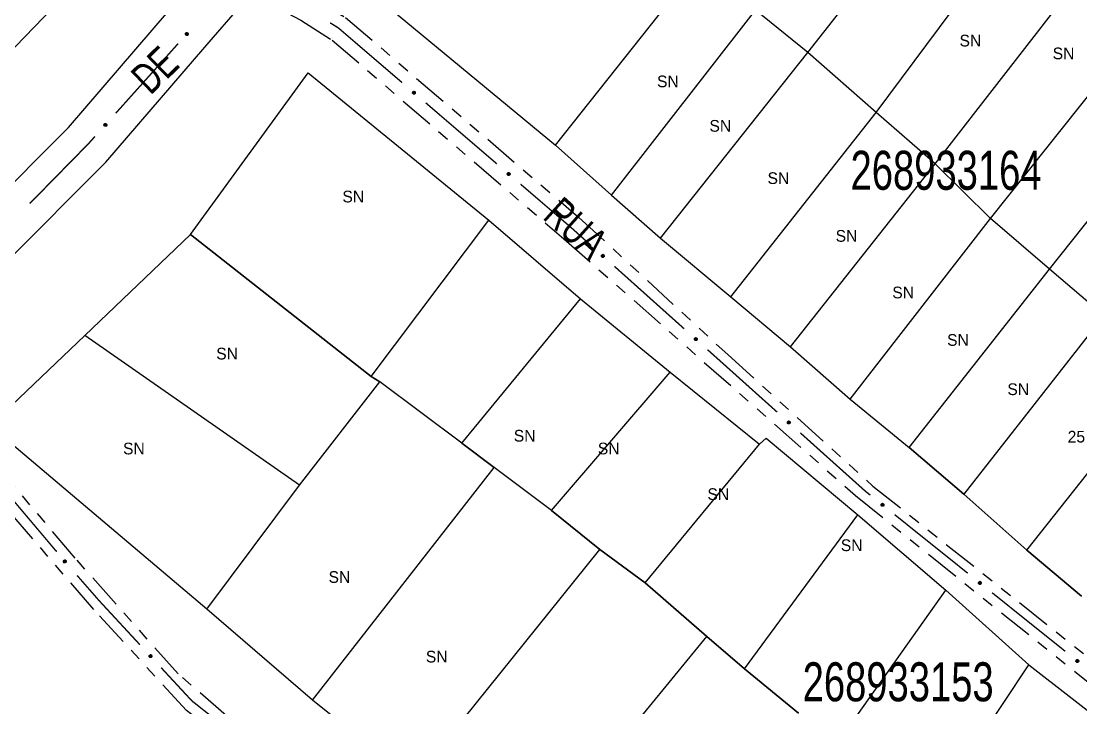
# Model space of a CAD drawing. Extents: x 207981 to 210201, y 4876477 to 4878908.
# Drawn here: x 209509.3 to 209645, y 4877563.7 to 4877651.8 of the extents above; entities that cross this region are included whole.
import ezdxf
from ezdxf.enums import TextEntityAlignment as Align

# ---------------------------------------------------------------- set-up
doc = ezdxf.new("R2010")
doc.units = 0
doc.header["$LTSCALE"] = 1.5
doc.header["$MEASUREMENT"] = 0
doc.linetypes.add('TRACO_25', pattern=[8, 3, -1, 1, -1, 1, -1])
for name, color, linetype in [('CD_MALHA_LOTES', 7, 'CONTINUOUS'), ('CD_TXT_QUADRA', 255, 'CONTINUOUS'), ('RU-QUADRA', 210, 'CONTINUOUS'), ('SV-EIXO-ROD-ESTR', 7, 'CONTINUOUS'), ('SV-EIXO-RUA-N-PAV', 6, 'CONTINUOUS'), ('SV-EST-MUNIC-PAV', 20, 'CONTINUOUS'), ('SV-RUA-NAO-PAV', 7, 'CONTINUOUS'), ('SV-TXT-MUNIC-PAV', 7, 'CONTINUOUS'), ('SV-TXT-RUA-N-PAV', 7, 'CONTINUOUS'), ('Th_NmrPort', 1, 'CONTINUOUS')]:
    doc.layers.add(name, color=color, linetype=linetype)
doc.styles.add('ARIAL', font='ARIAL.SHX')

msp = doc.modelspace()

# ---------------------------------------------------------------- linework, layer by layer
at = {"layer": 'CD_MALHA_LOTES', "linetype": 'Continuous', "flags": 128}
for points in [[(209610.037255, 4877647.72915), (209628.509475, 4877671.253602)], [(209618.799718, 4877640.032392), (209636.64041, 4877664.069961)], [(209516.865489, 4877657.166545), (209504.94314, 4877644.837092)], [(209553.357535, 4877656.017967), (209577.710869, 4877635.848513)], [(209626.338595, 4877633.480279), (209644.573992, 4877656.92579)], [(209577.710869, 4877635.848513), (209592.038681, 4877653.886557)], [(209584.89451, 4877629.454282), (209603.32726, 4877653.176087)], [(209610.037255, 4877647.72915), (209603.32726, 4877653.176087)], [(209633.443295, 4877626.45452), (209652.073397, 4877649.82109)], [(209591.170329, 4877623.928405), (209610.037255, 4877647.72915)], [(209618.799718, 4877640.032392), (209610.037255, 4877647.72915)], [(209530.953846, 4877624.384347), (209546.020176, 4877645.117829), (209569.172564, 4877626.25036)], [(209641.021642, 4877619.941878), (209659.572803, 4877643.347918)], [(209600.169616, 4877616.389528), (209618.799718, 4877640.032392)], [(209626.338595, 4877633.480279), (209618.799718, 4877640.032392)], [(209577.710869, 4877635.848513), (209584.89451, 4877629.454282)], [(209607.826904, 4877609.995298), (209626.338595, 4877633.480279)], [(209633.443295, 4877626.45452), (209626.338595, 4877633.480279)], [(209584.89451, 4877629.454282), (209591.170329, 4877623.928405)], [(209554.106234, 4877606.207994), (209569.172564, 4877626.25036)], [(209569.172564, 4877626.25036), (209580.921538, 4877616.160066)], [(209615.484191, 4877603.285303), (209633.443295, 4877626.45452)], [(209641.021642, 4877619.941878), (209633.443295, 4877626.45452)], [(209517.407971, 4877611.460476), (209530.953846, 4877624.384347)], [(209554.106234, 4877606.207994), (209530.953846, 4877624.384347)], [(209591.170329, 4877623.928405), (209600.169616, 4877616.389528)], [(209623.023068, 4877597.088426), (209641.021642, 4877619.941878)], [(209647.96846, 4877614.021295), (209641.021642, 4877619.941878)], [(209565.716984, 4877597.638155), (209580.921538, 4877616.160066)], [(209580.921538, 4877616.160066), (209592.394064, 4877606.760887)], [(209600.169616, 4877616.389528), (209607.826904, 4877609.995298)], [(209647.96846, 4877614.021295), (209630.048827, 4877591.088901)], [(209533.027194, 4877576.35178), (209505.244328, 4877599.849726), (209517.407971, 4877611.460476)], [(209544.91439, 4877592.24745), (209517.407971, 4877611.460476)], [(209607.826904, 4877609.995298), (209615.484191, 4877603.285303)], [(209555.21202, 4877605.516878), (209554.106234, 4877606.207994)], [(209577.189511, 4877588.999204), (209592.394064, 4877606.760887)], [(209592.394064, 4877606.760887), (209603.866591, 4877597.499932)], [(209638.10082, 4877583.90526), (209656.336218, 4877606.956065)], [(209544.91439, 4877592.24745), (209555.21202, 4877605.516878)], [(209565.716984, 4877597.638155), (209555.21202, 4877605.516878)], [(209615.484191, 4877603.285303), (209623.023068, 4877597.088426)], [(209569.863681, 4877594.528133), (209565.716984, 4877597.638155)], [(209603.866591, 4877597.499932), (209604.69593, 4877598.260159)], [(209604.69593, 4877598.260159), (209616.444904, 4877588.446311)], [(209589.21493, 4877579.738249), (209603.866591, 4877597.499932)], [(209546.573069, 4877564.671918), (209569.863681, 4877594.528133)], [(209577.189511, 4877588.999204), (209569.863681, 4877594.528133)], [(209533.027194, 4877576.35178), (209544.91439, 4877592.24745)], [(209638.10082, 4877583.90526), (209630.048827, 4877591.088901)], [(209583.409555, 4877584.023168), (209577.189511, 4877588.999204)], [(209601.931466, 4877568.680392), (209616.444904, 4877588.446311)], [(209616.444904, 4877588.446311), (209627.710095, 4877578.770686)], [(209559.49694, 4877554.305177), (209583.409555, 4877584.023168)], [(209589.21493, 4877579.738249), (209583.409555, 4877584.023168)], [(209645.126579, 4877578.024147), (209638.10082, 4877583.90526)], [(209597.093654, 4877572.827088), (209589.21493, 4877579.738249)], [(209613.611328, 4877558.866543), (209627.710095, 4877578.770686)], [(209627.710095, 4877578.770686), (209638.353283, 4877569.233285)], [(209546.573069, 4877564.671918), (209533.027194, 4877576.35178)], [(209572.766368, 4877543.109097), (209597.093654, 4877572.827088)], [(209601.931466, 4877568.680392), (209597.093654, 4877572.827088)], [(209625.222078, 4877549.398253), (209638.353283, 4877569.233285)], [(209638.353283, 4877569.233285), (209661.713006, 4877551.056932)], [(209608.842627, 4877563.01324), (209601.931466, 4877568.680392)], [(209559.49694, 4877554.305177), (209546.573069, 4877564.671918)]]:
    msp.add_lwpolyline(points, dxfattribs=at)
at = {"layer": 'CD_MALHA_LOTES', "linetype": 'Continuous'}
msp.add_lwpolyline([(209630.048827, 4877591.088901), (209623.023068, 4877597.088426)], dxfattribs=at)
at = {"layer": 'RU-QUADRA', "linetype": 'Continuous'}
for points in [[(209568.335142, 4877746.496926), (209557.983054, 4877721.140125), (209547.921754, 4877696.772007), (209545.013864, 4877691.421489), (209537.337035, 4877679.033878), (209516.865489, 4877657.166545), (209504.94314, 4877644.837092), (209496.568417, 4877636.113421), (209470.978985, 4877609.128202), (209475.282662, 4877604.708209), (209453.008225, 4877587.726132), (209443.702977, 4877580.63088), (209430.675629, 4877570.278792), (209428.698264, 4877571.849052), (209399.619364, 4877550.330666), (209386.359386, 4877576.036414), (209380.659921, 4877585.92324), (209393.10569, 4877614.943982), (209404.853566, 4877668.914421), (209420.09091, 4877669.72863), (209425.790374, 4877701.424631), (209431.547996, 4877734.981682), (209436.669048, 4877763.727485)], [(209636.832828, 4877490.307829), (209622.595837, 4877502.402361), (209610.501305, 4877512.492655), (209596.95543, 4877523.274066), (209585.75935, 4877532.811468), (209572.766368, 4877543.109097), (209559.49694, 4877554.305177), (209546.573069, 4877564.671918), (209533.027194, 4877576.35178), (209505.244328, 4877599.849726), (209517.407971, 4877611.460476), (209530.953846, 4877624.384347)], [(209530.953846, 4877624.384347), (209554.106234, 4877606.207994)], [(209554.106234, 4877606.207994), (209555.21202, 4877605.516878)], [(209565.716984, 4877597.638155), (209555.21202, 4877605.516878)], [(209565.716984, 4877597.638155), (209569.863681, 4877594.528133)], [(209577.189511, 4877588.999204), (209569.863681, 4877594.528133)], [(209577.189511, 4877588.999204), (209583.409555, 4877584.023168)], [(209583.409555, 4877584.023168), (209589.21493, 4877579.738249)], [(209589.21493, 4877579.738249), (209597.093654, 4877572.827088)], [(209597.093654, 4877572.827088), (209601.931466, 4877568.680392)], [(209601.931466, 4877568.680392), (209608.842627, 4877563.01324)]]:
    msp.add_lwpolyline(points, dxfattribs=at)
at = {"layer": 'RU-QUADRA', "linetype": 'Continuous', "flags": 128}
for points in [[(209652.073397, 4877649.82109), (209644.573992, 4877656.92579), (209636.64041, 4877664.069961), (209628.509475, 4877671.253602), (209621.878422, 4877676.858421), (209614.69478, 4877683.134239), (209584.105099, 4877709.461101), (209577.395104, 4877698.448815), (209571.474521, 4877687.554942), (209566.067055, 4877677.963596), (209553.357535, 4877656.017967), (209577.710869, 4877635.848513), (209584.89451, 4877629.454282), (209591.170329, 4877623.928405), (209600.169616, 4877616.389528), (209607.826904, 4877609.995298), (209615.484191, 4877603.285303), (209623.023068, 4877597.088426), (209630.048827, 4877591.088901), (209638.10082, 4877583.90526), (209645.126579, 4877578.024147)], [(209530.953846, 4877624.384347), (209546.020176, 4877645.117829), (209569.172564, 4877626.25036), (209580.921538, 4877616.160066), (209592.394064, 4877606.760887), (209603.866591, 4877597.499932), (209604.69593, 4877598.260159), (209616.444904, 4877588.446311), (209627.710095, 4877578.770686), (209638.353283, 4877569.233285), (209661.713006, 4877551.056932), (209672.21797, 4877542.763539)]]:
    msp.add_lwpolyline(points, dxfattribs=at)
at = {"layer": 'SV-EIXO-ROD-ESTR'}
for points in [[(209530.64144, 4877650.145683), (209530.644836, 4877650.096892), (209530.637778, 4877650.054265), (209530.621658, 4877650.020406), (209530.599611, 4877649.9942), (209530.574037, 4877649.969931), (209530.542854, 4877649.951151), (209530.503627, 4877649.937973), (209530.454708, 4877649.934224), (209530.411516, 4877649.944324), (209530.377475, 4877649.958352), (209530.348826, 4877649.979768), (209530.325665, 4877650.005007), (209530.307229, 4877650.038043), (209530.294263, 4877650.077926), (209530.291683, 4877650.127207), (209530.298889, 4877650.16895), (209530.315341, 4877650.201291), (209530.337054, 4877650.229957), (209530.36346, 4877650.254421), (209530.394176, 4877650.27268), (209530.434355, 4877650.285662), (209530.48303, 4877650.287564), (209530.524745, 4877650.280852), (209530.557308, 4877650.264858), (209530.585049, 4877650.242847), (209530.609703, 4877650.217492), (209530.629886, 4877650.186932), (209530.64144, 4877650.145683)], [(209520.206397, 4877638.48722), (209520.209793, 4877638.43843), (209520.202734, 4877638.395802), (209520.186614, 4877638.361944), (209520.164567, 4877638.335738), (209520.138993, 4877638.311468), (209520.10781, 4877638.292688), (209520.068584, 4877638.279511), (209520.019664, 4877638.275761), (209519.976472, 4877638.285862), (209519.942432, 4877638.29989), (209519.913782, 4877638.321305), (209519.890622, 4877638.346545), (209519.872185, 4877638.37958), (209519.859219, 4877638.419463), (209519.856639, 4877638.468745), (209519.863846, 4877638.510488), (209519.880298, 4877638.542828), (209519.90201, 4877638.571494), (209519.928416, 4877638.595959), (209519.959132, 4877638.614217), (209519.999311, 4877638.627199), (209520.047986, 4877638.629101), (209520.089702, 4877638.622389), (209520.122265, 4877638.606395), (209520.150005, 4877638.584384), (209520.174659, 4877638.559029), (209520.194842, 4877638.52847), (209520.206397, 4877638.48722)]]:
    msp.add_lwpolyline(points, close=True, dxfattribs=at)
for points in [[(209530.394176, 4877650.27268), (209530.291683, 4877650.127207)], [(209530.434355, 4877650.285662), (209530.294263, 4877650.077926)], [(209530.412365, 4877650.273481), (209530.297801, 4877650.108657)], [(209530.36346, 4877650.254421), (209530.298889, 4877650.16895)], [(209530.376397, 4877650.259893), (209530.2992, 4877650.153186)], [(209530.457271, 4877650.282732), (209530.302395, 4877650.060594)], [(209530.48303, 4877650.287564), (209530.307229, 4877650.038043)], [(209530.501694, 4877650.283259), (209530.31882, 4877650.025749)], [(209530.524745, 4877650.280852), (209530.325665, 4877650.005007)], [(209530.538139, 4877650.270782), (209530.338884, 4877649.994971)], [(209530.557308, 4877650.264858), (209530.348826, 4877649.979768)], [(209530.569125, 4877650.252204), (209530.362376, 4877649.972113)], [(209530.585049, 4877650.242847), (209530.377475, 4877649.958352)], [(209530.595666, 4877650.226617), (209530.399142, 4877649.953856)], [(209530.609703, 4877650.217492), (209530.411516, 4877649.944324)], [(209530.616535, 4877650.198782), (209530.436497, 4877649.942395)], [(209530.629886, 4877650.186932), (209530.454708, 4877649.934224)], [(209530.633763, 4877650.16688), (209530.480116, 4877649.939979)], [(209530.64144, 4877650.145683), (209530.503627, 4877649.937973)], [(209530.64221, 4877650.119031), (209530.527859, 4877649.950354)], [(209530.644836, 4877650.096892), (209530.542854, 4877649.951151)], [(209530.640917, 4877650.072575), (209530.563614, 4877649.967795)], [(209530.637778, 4877650.054265), (209530.574037, 4877649.969931)], [(209519.959132, 4877638.614217), (209519.856639, 4877638.468745)], [(209519.999311, 4877638.627199), (209519.859219, 4877638.419463)], [(209519.977322, 4877638.615018), (209519.862757, 4877638.450194)], [(209519.928416, 4877638.595959), (209519.863846, 4877638.510488)], [(209519.941353, 4877638.60143), (209519.864157, 4877638.494723)], [(209520.022228, 4877638.624269), (209519.867351, 4877638.402131)], [(209520.047986, 4877638.629101), (209519.872185, 4877638.37958)], [(209520.06665, 4877638.624796), (209519.883776, 4877638.367286)], [(209520.089702, 4877638.622389), (209519.890622, 4877638.346545)], [(209520.103096, 4877638.612319), (209519.903841, 4877638.336508)], [(209520.122265, 4877638.606395), (209519.913782, 4877638.321305)], [(209520.134081, 4877638.593742), (209519.927333, 4877638.31365)], [(209520.150005, 4877638.584384), (209519.942432, 4877638.29989)], [(209520.160623, 4877638.568154), (209519.964098, 4877638.295393)], [(209520.174659, 4877638.559029), (209519.976472, 4877638.285862)], [(209520.181491, 4877638.540319), (209520.001454, 4877638.283933)], [(209520.194842, 4877638.52847), (209520.019664, 4877638.275761)], [(209520.198719, 4877638.508418), (209520.045073, 4877638.281517)], [(209520.206397, 4877638.48722), (209520.068584, 4877638.279511)], [(209520.207167, 4877638.460569), (209520.092815, 4877638.291891)], [(209520.209793, 4877638.43843), (209520.10781, 4877638.292688)], [(209520.205874, 4877638.414113), (209520.128571, 4877638.309332)], [(209520.202734, 4877638.395802), (209520.138993, 4877638.311468)]]:
    msp.add_lwpolyline(points, dxfattribs=at)
at = {"layer": 'SV-EIXO-ROD-ESTR', "const_width": 0.18}
for points in [[(209529.365559, 4877648.885271), (209521.362407, 4877639.943819)], [(209518.69469, 4877636.963335), (209518.027761, 4877636.218214)], [(209517.882595, 4877636.056029), (209510.335468, 4877628.355401)], [(209518.027761, 4877636.218214), (209517.882595, 4877636.056029)]]:
    msp.add_lwpolyline(points, dxfattribs=at)
at = {"layer": 'SV-EIXO-RUA-N-PAV', "const_width": 0.18}
for points in [[(209549.880895, 4877650.897592), (209548.835949, 4877651.544463)], [(209550.46596, 4877650.395403), (209549.880895, 4877650.897592)], [(209558.054008, 4877643.882222), (209550.46596, 4877650.395403)], [(209570.194885, 4877633.461132), (209561.089227, 4877641.276949)], [(209579.571406, 4877625.412819), (209573.230104, 4877630.855859)], [(209580.050364, 4877624.983753), (209579.571406, 4877625.412819)], [(209582.28487, 4877622.982008), (209580.050364, 4877624.983753)], [(209594.202236, 4877612.306035), (209585.264212, 4877620.313015)], [(209598.797639, 4877608.189319), (209597.181577, 4877609.637041)], [(209599.415548, 4877607.6347), (209598.797639, 4877608.189319)], [(209606.113268, 4877601.622999), (209599.415548, 4877607.6347)], [(209617.372985, 4877591.516569), (209609.090033, 4877598.951133)], [(209513.795478, 4877583.718285), (209506.058632, 4877592.891137)], [(209618.05158, 4877590.972359), (209617.372985, 4877591.516569)], [(209630.5335, 4877580.96228), (209621.17206, 4877588.469839)], [(209519.229461, 4877577.448188), (209516.404547, 4877580.686504)], [(209519.706546, 4877576.932271), (209519.229461, 4877577.448188)], [(209643.015419, 4877570.952201), (209633.65398, 4877578.45976)], [(209524.459095, 4877571.792886), (209519.706546, 4877576.932271)], [(209528.442768, 4877567.484961), (209527.174837, 4877568.856095)], [(209528.532771, 4877567.387758), (209528.442768, 4877567.484961)], [(209531.121054, 4877564.592412), (209528.532771, 4877567.387758)], [(209531.270169, 4877564.474043), (209531.121054, 4877564.592412)], [(209535.969528, 4877560.743624), (209531.270169, 4877564.474043)]]:
    msp.add_lwpolyline(points, dxfattribs=at)
at = {"layer": 'SV-EIXO-RUA-N-PAV'}
for points in [[(209559.608946, 4877642.402474), (209559.560236, 4877642.398066), (209559.517472, 4877642.404238), (209559.483285, 4877642.419652), (209559.456628, 4877642.44115), (209559.431833, 4877642.466215), (209559.412409, 4877642.497001), (209559.398421, 4877642.535946), (209559.393656, 4877642.584777), (209559.402858, 4877642.62817), (209559.416176, 4877642.662494), (209559.436992, 4877642.691582), (209559.461745, 4877642.715261), (209559.494392, 4877642.734379), (209559.533996, 4877642.74817), (209559.583214, 4877642.751773), (209559.625098, 4877642.745434), (209559.657773, 4877642.729657), (209559.686883, 4877642.708545), (209559.71189, 4877642.682652), (209559.730782, 4877642.652322), (209559.744596, 4877642.612421), (209559.747508, 4877642.563796), (209559.741663, 4877642.52195), (209559.726349, 4877642.489062), (209559.704918, 4877642.46087), (209559.680081, 4877642.435695), (209559.649947, 4877642.414882), (209559.608946, 4877642.402474)], [(209571.749822, 4877631.981384), (209571.701113, 4877631.976977), (209571.658348, 4877631.983149), (209571.624162, 4877631.998562), (209571.597504, 4877632.02006), (209571.572709, 4877632.045125), (209571.553286, 4877632.075912), (209571.539297, 4877632.114856), (209571.534533, 4877632.163687), (209571.543735, 4877632.20708), (209571.557053, 4877632.241404), (209571.577869, 4877632.270492), (209571.602622, 4877632.294171), (209571.635268, 4877632.313289), (209571.674873, 4877632.32708), (209571.724091, 4877632.330683), (209571.765974, 4877632.324345), (209571.798649, 4877632.308567), (209571.82776, 4877632.287455), (209571.852767, 4877632.261562), (209571.871659, 4877632.231232), (209571.885473, 4877632.191331), (209571.888385, 4877632.142706), (209571.88254, 4877632.10086), (209571.867226, 4877632.067972), (209571.845795, 4877632.039781), (209571.820957, 4877632.014606), (209571.790823, 4877631.993793), (209571.749822, 4877631.981384)], [(209583.808108, 4877621.469649), (209583.759316, 4877621.466274), (209583.716692, 4877621.473351), (209583.68284, 4877621.489485), (209583.656644, 4877621.511543), (209583.632385, 4877621.537128), (209583.613619, 4877621.568319), (209583.600458, 4877621.607551), (209583.596729, 4877621.656472), (209583.606848, 4877621.69966), (209583.620891, 4877621.733694), (209583.642319, 4877621.762335), (209583.667568, 4877621.785484), (209583.700612, 4877621.803906), (209583.7405, 4877621.816855), (209583.789783, 4877621.819414), (209583.831523, 4877621.81219), (209583.863856, 4877621.795724), (209583.892513, 4877621.773999), (209583.916966, 4877621.747583), (209583.935211, 4877621.716859), (209583.948176, 4877621.676674), (209583.950057, 4877621.627999), (209583.943327, 4877621.586286), (209583.92732, 4877621.55373), (209583.905296, 4877621.525998), (209583.879931, 4877621.501355), (209583.849363, 4877621.481185), (209583.808108, 4877621.469649)], [(209595.725474, 4877610.793676), (209595.676682, 4877610.790301), (209595.634057, 4877610.797377), (209595.600205, 4877610.813512), (209595.574009, 4877610.83557), (209595.549751, 4877610.861155), (209595.530984, 4877610.892345), (209595.517823, 4877610.931577), (209595.514094, 4877610.980499), (209595.524214, 4877611.023687), (209595.538256, 4877611.057721), (209595.559684, 4877611.086361), (209595.584933, 4877611.109511), (209595.617977, 4877611.127933), (209595.657865, 4877611.140882), (209595.707148, 4877611.143441), (209595.748888, 4877611.136217), (209595.781222, 4877611.119751), (209595.809878, 4877611.098026), (209595.834331, 4877611.071609), (209595.852576, 4877611.040886), (209595.865541, 4877611.000701), (209595.867423, 4877610.952026), (209595.860692, 4877610.910313), (209595.844685, 4877610.877756), (209595.822662, 4877610.850025), (209595.797296, 4877610.825382), (209595.766728, 4877610.805212), (209595.725474, 4877610.793676)], [(209607.635046, 4877600.109171), (209607.586251, 4877600.105843), (209607.543634, 4877600.112961), (209607.509797, 4877600.129129), (209607.483622, 4877600.151212), (209607.459389, 4877600.17682), (209607.440652, 4877600.208029), (209607.427529, 4877600.247273), (209607.423848, 4877600.296198), (209607.434008, 4877600.339376), (209607.448084, 4877600.373397), (209607.469539, 4877600.402017), (209607.494811, 4877600.425142), (209607.527872, 4877600.443532), (209607.567773, 4877600.456443), (209607.617058, 4877600.458954), (209607.658791, 4877600.45169), (209607.691109, 4877600.435192), (209607.719745, 4877600.41344), (209607.744172, 4877600.387), (209607.762388, 4877600.356259), (209607.775314, 4877600.316062), (209607.777148, 4877600.267384), (209607.770378, 4877600.225678), (209607.754339, 4877600.193137), (209607.732289, 4877600.165427), (209607.7069, 4877600.140809), (209607.676312, 4877600.120668), (209607.635046, 4877600.109171)], [(209619.655038, 4877589.545332), (209619.606503, 4877589.539301), (209619.563556, 4877589.544043), (209619.528875, 4877589.558307), (209619.501514, 4877589.578903), (209619.475896, 4877589.603127), (209619.455456, 4877589.633247), (209619.440176, 4877589.671703), (209619.433784, 4877589.720348), (209619.441532, 4877589.764024), (209619.453698, 4877589.798774), (209619.473532, 4877589.82854), (209619.497481, 4877589.853032), (209619.529471, 4877589.873229), (209619.568593, 4877589.888334), (209619.617663, 4877589.893578), (209619.659735, 4877589.888641), (209619.692918, 4877589.873963), (209619.722717, 4877589.853834), (209619.748575, 4877589.82879), (209619.768468, 4877589.799107), (209619.783606, 4877589.759689), (209619.788139, 4877589.711189), (209619.783694, 4877589.669171), (209619.769486, 4877589.63579), (209619.749008, 4877589.606899), (209619.725025, 4877589.580909), (209619.695602, 4877589.559102), (209619.655038, 4877589.545332)], [(209514.845561, 4877582.302564), (209514.796774, 4877582.306012), (209514.755549, 4877582.318951), (209514.724272, 4877582.339639), (209514.7014, 4877582.365128), (209514.680938, 4877582.393839), (209514.666694, 4877582.427338), (209514.659121, 4877582.46802), (209514.662236, 4877582.516984), (209514.678267, 4877582.558344), (209514.696909, 4877582.590093), (209514.722113, 4877582.615473), (209514.750338, 4877582.634883), (209514.785624, 4877582.648528), (209514.826926, 4877582.6558), (209514.876086, 4877582.651477), (209514.916414, 4877582.638514), (209514.946142, 4877582.617709), (209514.971496, 4877582.592208), (209514.992035, 4877582.562646), (209515.005828, 4877582.529682), (209515.013075, 4877582.488084), (209515.008164, 4877582.43962), (209514.995695, 4877582.39925), (209514.975313, 4877582.369238), (209514.949645, 4877582.344841), (209514.921097, 4877582.323968), (209514.88802, 4877582.308248), (209514.845561, 4877582.302564)], [(209632.136958, 4877579.535253), (209632.088423, 4877579.529222), (209632.045476, 4877579.533964), (209632.010794, 4877579.548228), (209631.983434, 4877579.568824), (209631.957816, 4877579.593048), (209631.937376, 4877579.623169), (209631.922095, 4877579.661624), (209631.915704, 4877579.710269), (209631.923452, 4877579.753945), (209631.935618, 4877579.788695), (209631.955451, 4877579.818461), (209631.9794, 4877579.842953), (209632.01139, 4877579.86315), (209632.050513, 4877579.878255), (209632.099583, 4877579.883499), (209632.141655, 4877579.878562), (209632.174838, 4877579.863884), (209632.204637, 4877579.843755), (209632.230494, 4877579.818711), (209632.250388, 4877579.789028), (209632.265526, 4877579.749611), (209632.270059, 4877579.70111), (209632.265614, 4877579.659092), (209632.251406, 4877579.625711), (209632.230928, 4877579.59682), (209632.206945, 4877579.57083), (209632.177522, 4877579.549023), (209632.136958, 4877579.535253)], [(209525.833695, 4877570.144263), (209525.784802, 4877570.145482), (209525.74303, 4877570.156527), (209525.710841, 4877570.175767), (209525.68683, 4877570.200186), (209525.665079, 4877570.227934), (209525.649323, 4877570.260748), (209525.639901, 4877570.301042), (209525.64078, 4877570.350097), (209525.654907, 4877570.392145), (209525.672081, 4877570.424712), (209525.696102, 4877570.451215), (209525.723412, 4877570.471893), (209525.758039, 4877570.487133), (209525.798966, 4877570.496282), (209525.848271, 4877570.494205), (209525.889149, 4877570.483096), (209525.919795, 4877570.463668), (209525.946287, 4877570.439351), (209525.968153, 4877570.410756), (209525.983435, 4877570.378456), (209525.992572, 4877570.337232), (209525.989877, 4877570.288594), (209525.979262, 4877570.247697), (209525.96027, 4877570.216787), (209525.935742, 4877570.191245), (209525.908176, 4877570.16909), (209525.87585, 4877570.151878), (209525.833695, 4877570.144263)], [(209644.618878, 4877569.525175), (209644.570343, 4877569.519143), (209644.527396, 4877569.523885), (209644.492714, 4877569.538149), (209644.465354, 4877569.558745), (209644.439736, 4877569.582969), (209644.419296, 4877569.61309), (209644.404015, 4877569.651545), (209644.397623, 4877569.70019), (209644.405372, 4877569.743866), (209644.417537, 4877569.778616), (209644.437371, 4877569.808382), (209644.46132, 4877569.832874), (209644.49331, 4877569.853071), (209644.532432, 4877569.868177), (209644.581502, 4877569.87342), (209644.623574, 4877569.868483), (209644.656758, 4877569.853805), (209644.686557, 4877569.833676), (209644.712414, 4877569.808632), (209644.732308, 4877569.778949), (209644.747445, 4877569.739532), (209644.751979, 4877569.691031), (209644.747534, 4877569.649013), (209644.733326, 4877569.615632), (209644.712848, 4877569.586741), (209644.688864, 4877569.560751), (209644.659442, 4877569.538944), (209644.618878, 4877569.525175)]]:
    msp.add_lwpolyline(points, close=True, dxfattribs=at)
for points in [[(209559.649947, 4877642.414882), (209559.393656, 4877642.584777)], [(209559.608946, 4877642.402474), (209559.398421, 4877642.535946)], [(209559.629979, 4877642.41059), (209559.399938, 4877642.559493)], [(209559.661517, 4877642.428477), (209559.401448, 4877642.603153)], [(209559.680081, 4877642.435695), (209559.402858, 4877642.62817)], [(209559.582316, 4877642.401151), (209559.411301, 4877642.511976)], [(209559.688912, 4877642.449918), (209559.41213, 4877642.640739)], [(209559.560236, 4877642.398066), (209559.412409, 4877642.497001)], [(209559.704918, 4877642.46087), (209559.416176, 4877642.662494)], [(209559.535843, 4877642.40148), (209559.429481, 4877642.476591)], [(209559.713943, 4877642.476986), (209559.429621, 4877642.677875)], [(209559.517472, 4877642.404238), (209559.431833, 4877642.466215)], [(209559.726349, 4877642.489062), (209559.436992, 4877642.691582)], [(209559.731874, 4877642.50835), (209559.451986, 4877642.701836)], [(209559.741663, 4877642.52195), (209559.461745, 4877642.715261)], [(209559.743591, 4877642.545047), (209559.482341, 4877642.722536)], [(209559.747508, 4877642.563796), (209559.494392, 4877642.734379)], [(209559.742142, 4877642.589449), (209559.516837, 4877642.73968)], [(209559.744596, 4877642.612421), (209559.533996, 4877642.74817)], [(209559.731961, 4877642.634153), (209559.564794, 4877642.745271)], [(209559.730782, 4877642.652322), (209559.583214, 4877642.751773)], [(209559.717629, 4877642.669831), (209559.609343, 4877642.744796)], [(209559.71189, 4877642.682652), (209559.625098, 4877642.745434)], [(209571.790823, 4877631.993793), (209571.534533, 4877632.163687)], [(209571.749822, 4877631.981384), (209571.539297, 4877632.114856)], [(209571.770856, 4877631.989501), (209571.540814, 4877632.138404)], [(209571.802393, 4877632.007387), (209571.542325, 4877632.182063)], [(209571.820957, 4877632.014606), (209571.543735, 4877632.20708)], [(209571.723193, 4877631.980061), (209571.552178, 4877632.090887)], [(209571.829789, 4877632.028829), (209571.553007, 4877632.219649)], [(209571.701113, 4877631.976977), (209571.553286, 4877632.075912)], [(209571.845795, 4877632.039781), (209571.557053, 4877632.241404)], [(209571.67672, 4877631.98039), (209571.570358, 4877632.055501)], [(209571.85482, 4877632.055896), (209571.570497, 4877632.256786)], [(209571.658348, 4877631.983149), (209571.572709, 4877632.045125)], [(209571.867226, 4877632.067972), (209571.577869, 4877632.270492)], [(209571.87275, 4877632.08726), (209571.592862, 4877632.280747)], [(209571.88254, 4877632.10086), (209571.602622, 4877632.294171)], [(209571.884468, 4877632.123957), (209571.623217, 4877632.301446)], [(209571.888385, 4877632.142706), (209571.635268, 4877632.313289)], [(209571.883019, 4877632.168359), (209571.657714, 4877632.31859)], [(209571.885473, 4877632.191331), (209571.674873, 4877632.32708)], [(209571.872838, 4877632.213063), (209571.705671, 4877632.324181)], [(209571.871659, 4877632.231232), (209571.724091, 4877632.330683)], [(209571.858506, 4877632.248742), (209571.75022, 4877632.323706)], [(209571.852767, 4877632.261562), (209571.765974, 4877632.324345)], [(209583.849363, 4877621.481185), (209583.596729, 4877621.656472)], [(209583.808108, 4877621.469649), (209583.600458, 4877621.607551)], [(209583.829309, 4877621.477318), (209583.602474, 4877621.631061)], [(209583.861218, 4877621.494532), (209583.604909, 4877621.674679)], [(209583.879931, 4877621.501355), (209583.606848, 4877621.69966)], [(209583.781456, 4877621.46889), (209583.612828, 4877621.583314)], [(209583.759316, 4877621.466274), (209583.613619, 4877621.568319)], [(209583.889062, 4877621.515388), (209583.616385, 4877621.71203)], [(209583.905296, 4877621.525998), (209583.620891, 4877621.733694)], [(209583.735001, 4877621.470203), (209583.630254, 4877621.547551)], [(209583.716692, 4877621.473351), (209583.632385, 4877621.537128)], [(209583.914661, 4877621.541919), (209583.634658, 4877621.748787)], [(209583.92732, 4877621.55373), (209583.642319, 4877621.762335)], [(209583.933252, 4877621.572896), (209583.657526, 4877621.772269)], [(209583.943327, 4877621.586286), (209583.667568, 4877621.785484)], [(209583.945744, 4877621.609336), (209583.688313, 4877621.792321)], [(209583.950057, 4877621.627999), (209583.700612, 4877621.803906)], [(209583.945236, 4877621.653759), (209583.723165, 4877621.808731)], [(209583.948176, 4877621.676674), (209583.7405, 4877621.816855)], [(209583.936004, 4877621.698669), (209583.771229, 4877621.813304)], [(209583.935211, 4877621.716859), (209583.789783, 4877621.819414)], [(209583.922432, 4877621.734643), (209583.815758, 4877621.811885)], [(209583.916966, 4877621.747583), (209583.831523, 4877621.81219)], [(209595.766728, 4877610.805212), (209595.514094, 4877610.980499)], [(209595.725474, 4877610.793676), (209595.517823, 4877610.931577)], [(209595.746675, 4877610.801344), (209595.519839, 4877610.955088)], [(209595.778583, 4877610.818559), (209595.522274, 4877610.998706)], [(209595.797296, 4877610.825382), (209595.524214, 4877611.023687)], [(209595.698822, 4877610.792917), (209595.530193, 4877610.907341)], [(209595.676682, 4877610.790301), (209595.530984, 4877610.892345)], [(209595.806427, 4877610.839415), (209595.53375, 4877611.036056)], [(209595.822662, 4877610.850025), (209595.538256, 4877611.057721)], [(209595.652366, 4877610.79423), (209595.547619, 4877610.871578)], [(209595.634057, 4877610.797377), (209595.549751, 4877610.861155)], [(209595.832026, 4877610.865946), (209595.552023, 4877611.072814)], [(209595.844685, 4877610.877756), (209595.559684, 4877611.086361)], [(209595.850617, 4877610.896923), (209595.574891, 4877611.096296)], [(209595.860692, 4877610.910313), (209595.584933, 4877611.109511)], [(209595.863109, 4877610.933363), (209595.605678, 4877611.116348)], [(209595.867423, 4877610.952026), (209595.617977, 4877611.127933)], [(209595.862601, 4877610.977786), (209595.64053, 4877611.132757)], [(209595.865541, 4877611.000701), (209595.657865, 4877611.140882)], [(209595.85337, 4877611.022696), (209595.688595, 4877611.137331)], [(209595.852576, 4877611.040886), (209595.707148, 4877611.143441)], [(209595.839797, 4877611.05867), (209595.733123, 4877611.135912)], [(209595.834331, 4877611.071609), (209595.748888, 4877611.136217)], [(209607.7069, 4877600.140809), (209607.434008, 4877600.339376)], [(209607.716044, 4877600.154832), (209607.443557, 4877600.351737)], [(209607.732289, 4877600.165427), (209607.448084, 4877600.373397)], [(209607.741669, 4877600.181339), (209607.461866, 4877600.388477)], [(209607.754339, 4877600.193137), (209607.469539, 4877600.402017)], [(209607.760289, 4877600.212298), (209607.484756, 4877600.411937)], [(209607.770378, 4877600.225678), (209607.494811, 4877600.425142)], [(209607.772817, 4877600.248726), (209607.515562, 4877600.431959)], [(209607.777148, 4877600.267384), (209607.527872, 4877600.443532)], [(209607.772352, 4877600.293149), (209607.55043, 4877600.448335)], [(209607.775314, 4877600.316062), (209607.567773, 4877600.456443)], [(209607.763163, 4877600.338068), (209607.598499, 4877600.452862)], [(209607.762388, 4877600.356259), (209607.617058, 4877600.458954)], [(209607.749626, 4877600.374055), (209607.643026, 4877600.4514)], [(209607.744172, 4877600.387), (209607.658791, 4877600.45169)], [(209607.676312, 4877600.120668), (209607.423848, 4877600.296198)], [(209607.635046, 4877600.109171), (209607.427529, 4877600.247273)], [(209607.656255, 4877600.11682), (209607.429568, 4877600.270782)], [(209607.68818, 4877600.134003), (209607.432045, 4877600.314397)], [(209607.608394, 4877600.108439), (209607.439876, 4877600.223025)], [(209607.586251, 4877600.105843), (209607.440652, 4877600.208029)], [(209607.56194, 4877600.109796), (209607.457267, 4877600.187245)], [(209607.543634, 4877600.112961), (209607.459389, 4877600.17682)], [(209619.695602, 4877589.559102), (209619.433784, 4877589.720348)], [(209619.655038, 4877589.545332), (209619.440176, 4877589.671703)], [(209619.675789, 4877589.554146), (209619.440906, 4877589.695288)], [(209619.706712, 4877589.573075), (209619.440958, 4877589.738974)], [(209619.725025, 4877589.580909), (209619.441532, 4877589.764024)], [(209619.733377, 4877589.595419), (209619.45038, 4877589.776895)], [(209619.749008, 4877589.606899), (209619.453698, 4877589.798774)], [(209619.628467, 4877589.543121), (209619.453849, 4877589.648177)], [(209619.606503, 4877589.539301), (209619.455456, 4877589.633247)], [(209619.757491, 4877589.623307), (209619.466621, 4877589.814595)], [(209619.582009, 4877589.541899), (209619.4732, 4877589.613418)], [(209619.769486, 4877589.63579), (209619.473532, 4877589.82854)], [(209619.563556, 4877589.544043), (209619.475896, 4877589.603127)], [(209619.774364, 4877589.655252), (209619.488174, 4877589.839289)], [(209619.783694, 4877589.669171), (209619.497481, 4877589.853032)], [(209619.78485, 4877589.692319), (209619.517822, 4877589.86099)], [(209619.788139, 4877589.711189), (209619.529471, 4877589.873229)], [(209619.78192, 4877589.736648), (209619.551727, 4877589.879276)], [(209619.783606, 4877589.759689), (209619.568593, 4877589.888334)], [(209619.770252, 4877589.780987), (209619.59947, 4877589.886465)], [(209619.768468, 4877589.799107), (209619.617663, 4877589.893578)], [(209619.754738, 4877589.816168), (209619.64401, 4877589.887477)], [(209619.748575, 4877589.82879), (209619.659735, 4877589.888641)], [(209514.845561, 4877582.302564), (209514.659121, 4877582.46802)], [(209514.88802, 4877582.308248), (209514.662236, 4877582.516984)], [(209514.867623, 4877582.307208), (209514.664389, 4877582.491021)], [(209514.796774, 4877582.306012), (209514.666694, 4877582.427338)], [(209514.819063, 4877582.305522), (209514.667998, 4877582.442297)], [(209514.901617, 4877582.319814), (209514.67287, 4877582.533876)], [(209514.921097, 4877582.323968), (209514.678267, 4877582.558344)], [(209514.773242, 4877582.313286), (209514.680278, 4877582.404458)], [(209514.755549, 4877582.318951), (209514.680938, 4877582.393839)], [(209514.932092, 4877582.336593), (209514.689432, 4877582.569266)], [(209514.949645, 4877582.344841), (209514.696909, 4877582.590093)], [(209514.961134, 4877582.359304), (209514.712642, 4877582.603123)], [(209514.975313, 4877582.369238), (209514.722113, 4877582.615473)], [(209514.983854, 4877582.387393), (209514.738555, 4877582.623194)], [(209514.995695, 4877582.39925), (209514.750338, 4877582.634883)], [(209515.001296, 4877582.42174), (209514.771833, 4877582.638767)], [(209515.008164, 4877582.43962), (209514.785624, 4877582.648528)], [(209515.006975, 4877582.465801), (209514.808629, 4877582.650167)], [(209515.013075, 4877582.488084), (209514.826926, 4877582.6558)], [(209515.004082, 4877582.511558), (209514.856863, 4877582.648008)], [(209515.005828, 4877582.529682), (209514.876086, 4877582.651477)], [(209514.995648, 4877582.549071), (209514.90076, 4877582.640406)], [(209514.992035, 4877582.562646), (209514.916414, 4877582.638514)], [(209632.177522, 4877579.549023), (209631.915704, 4877579.710269)], [(209632.136958, 4877579.535253), (209631.922095, 4877579.661624)], [(209632.157709, 4877579.544067), (209631.922826, 4877579.685209)], [(209632.188632, 4877579.562996), (209631.922878, 4877579.728895)], [(209632.206945, 4877579.57083), (209631.923452, 4877579.753945)], [(209632.215296, 4877579.58534), (209631.9323, 4877579.766816)], [(209632.230928, 4877579.59682), (209631.935618, 4877579.788695)], [(209632.110387, 4877579.533043), (209631.935769, 4877579.638098)], [(209632.088423, 4877579.529222), (209631.937376, 4877579.623169)], [(209632.23941, 4877579.613228), (209631.948541, 4877579.804516)], [(209632.063929, 4877579.53182), (209631.955119, 4877579.603339)], [(209632.251406, 4877579.625711), (209631.955451, 4877579.818461)], [(209632.045476, 4877579.533964), (209631.957816, 4877579.593048)], [(209632.256284, 4877579.645173), (209631.970094, 4877579.82921)], [(209632.265614, 4877579.659092), (209631.9794, 4877579.842953)], [(209632.26677, 4877579.68224), (209631.999741, 4877579.850911)], [(209632.270059, 4877579.70111), (209632.01139, 4877579.86315)], [(209632.26384, 4877579.726569), (209632.033647, 4877579.869197)], [(209632.265526, 4877579.749611), (209632.050513, 4877579.878255)], [(209632.252172, 4877579.770908), (209632.08139, 4877579.876386)], [(209632.250388, 4877579.789028), (209632.099583, 4877579.883499)], [(209632.236658, 4877579.806089), (209632.12593, 4877579.877398)], [(209632.230494, 4877579.818711), (209632.141655, 4877579.878562)], [(209525.979262, 4877570.247697), (209525.723412, 4877570.471893)], [(209525.983832, 4877570.270419), (209525.744707, 4877570.476753)], [(209525.989877, 4877570.288594), (209525.758039, 4877570.487133)], [(209525.987494, 4877570.314694), (209525.780945, 4877570.48982)], [(209525.992572, 4877570.337232), (209525.798966, 4877570.496282)], [(209525.982517, 4877570.360271), (209525.829227, 4877570.489863)], [(209525.983435, 4877570.378456), (209525.848271, 4877570.494205)], [(209525.972381, 4877570.397361), (209525.873426, 4877570.484272)], [(209525.968153, 4877570.410756), (209525.889149, 4877570.483096)], [(209525.833695, 4877570.144263), (209525.639901, 4877570.301042)], [(209525.87585, 4877570.151878), (209525.64078, 4877570.350097)], [(209525.855522, 4877570.149909), (209525.644114, 4877570.324259)], [(209525.784802, 4877570.145482), (209525.649323, 4877570.260748)], [(209525.807089, 4877570.146009), (209525.649942, 4877570.275752)], [(209525.888906, 4877570.164053), (209525.650632, 4877570.367457)], [(209525.908176, 4877570.16909), (209525.654907, 4877570.392145)], [(209525.760962, 4877570.151676), (209525.663936, 4877570.238511)], [(209525.74303, 4877570.156527), (209525.665079, 4877570.227934)], [(209525.918583, 4877570.182204), (209525.665562, 4877570.403566)], [(209525.935742, 4877570.191245), (209525.672081, 4877570.424712)], [(209525.946559, 4877570.206216), (209525.687204, 4877570.438446)], [(209525.96027, 4877570.216787), (209525.696102, 4877570.451215)], [(209525.967975, 4877570.235312), (209525.712174, 4877570.459679)], [(209644.659442, 4877569.538944), (209644.397623, 4877569.70019)], [(209644.618878, 4877569.525175), (209644.404015, 4877569.651545)], [(209644.639629, 4877569.533988), (209644.404746, 4877569.675131)], [(209644.670551, 4877569.552917), (209644.404798, 4877569.718817)], [(209644.688864, 4877569.560751), (209644.405372, 4877569.743866)], [(209644.697216, 4877569.575261), (209644.41422, 4877569.756738)], [(209644.712848, 4877569.586741), (209644.417537, 4877569.778616)], [(209644.592307, 4877569.522964), (209644.417688, 4877569.628019)], [(209644.570343, 4877569.519143), (209644.419296, 4877569.61309)], [(209644.72133, 4877569.603149), (209644.430461, 4877569.794437)], [(209644.545849, 4877569.521741), (209644.437039, 4877569.59326)], [(209644.733326, 4877569.615632), (209644.437371, 4877569.808382)], [(209644.527396, 4877569.523885), (209644.439736, 4877569.582969)], [(209644.738203, 4877569.635094), (209644.452014, 4877569.819131)], [(209644.747534, 4877569.649013), (209644.46132, 4877569.832874)], [(209644.74869, 4877569.672161), (209644.481661, 4877569.840832)], [(209644.751979, 4877569.691031), (209644.49331, 4877569.853071)], [(209644.745759, 4877569.71649), (209644.515566, 4877569.859119)], [(209644.747445, 4877569.739532), (209644.532432, 4877569.868177)], [(209644.734092, 4877569.76083), (209644.56331, 4877569.866307)], [(209644.732308, 4877569.778949), (209644.581502, 4877569.87342)], [(209644.718578, 4877569.79601), (209644.60785, 4877569.867319)], [(209644.712414, 4877569.808632), (209644.623574, 4877569.868483)]]:
    msp.add_lwpolyline(points, dxfattribs=at)
at = {"layer": 'SV-EST-MUNIC-PAV', "linetype": 'Continuous'}
for points in [[(209400.540314, 4877542.011369, 12.701385), (209410.878407, 4877549.82275, 11.378943), (209468.157132, 4877593.893447, 9.507564), (209494.067967, 4877616.850563, 9.607371), (209515.293172, 4877638.125207, 10.405827), (209534.672011, 4877660.674126, 10.830006), (209549.728608, 4877683.292984, 11.104475), (209562.577621, 4877706.674859, 10.730199), (209572.298446, 4877727.321302, 9.906792), (209601.164319, 4877794.034878, 9.906792), (209611.718828, 4877818.383547, 9.906792)], [(209496.932208, 4877610.617797, 9.607371), (209507.331558, 4877620.850562, 9.607371), (209520.112728, 4877633.661502, 10.405827), (209532.796488, 4877648.42013, 10.405827), (209537.512512, 4877653.907623, 10.830006)]]:
    msp.add_polyline3d(points, dxfattribs=at)
at = {"layer": 'SV-RUA-NAO-PAV', "linetype": 'TRACO_25'}
for points in [[(209542.716864, 4877660.912826, 10.90486), (209542.823765, 4877658.575194, 10.954764), (209543.820893, 4877656.852882, 10.954764), (209546.721629, 4877654.67733, 10.954764), (209550.800788, 4877652.229835, 10.954764), (209580.669299, 4877626.621779, 10.979716), (209599.796024, 4877608.990746, 11.553606), (209618.390356, 4877592.137313, 12.426916), (209660.223498, 4877558.8277, 13.400034), (209666.477902, 4877553.55037, 13.400034), (209680.12688, 4877570.195465, 13.400034), (209684.121703, 4877566.533544, 13.400034), (209670.583692, 4877550.221351, 13.400034), (209696.617664, 4877529.40408, 13.499841), (209718.775868, 4877511.970517, 13.624599)], [(209537.512512, 4877653.907623, 10.430778), (209539.832382, 4877654.224091, 10.430778), (209541.645341, 4877653.680203, 10.705247), (209545.089965, 4877651.867243, 10.805054), (209549.078476, 4877649.329099, 10.90486), (209578.772621, 4877623.853957, 11.778172), (209616.136523, 4877590.938929, 12.47682), (209652.656051, 4877561.577074, 13.375082), (209666.753551, 4877549.051523, 13.549744), (209716.789039, 4877509.625654, 13.64955)], [(209621.467665, 4877495.739277, 12.62653), (209600.926322, 4877512.255145, 12.62653), (209591.727805, 4877519.651033, 12.377013), (209570.32326, 4877539.302647, 11.778172), (209557.145099, 4877549.659235, 11.403895), (209545.521438, 4877557.467967, 11.17933), (209535.577929, 4877562.655605, 10.755151), (209529.372745, 4877568.037882, 10.30602), (209516.185987, 4877582.879724, 10.056502), (209502.0489, 4877599.597091, 9.557467)], [(209636.937089, 4877481.797144, 12.876047), (209604.487417, 4877505.053222, 12.726337), (209581.126466, 4877525.560665, 11.952833), (209575.702488, 4877530.322112, 11.952833), (209561.977626, 4877542.441325, 11.603509), (209552.38898, 4877549.103447, 11.453799), (209545.384896, 4877554.550837, 11.254185), (209536.300551, 4877558.876693, 10.90486), (209530.431542, 4877563.341039, 10.705247), (209518.566098, 4877576.305013, 10.355923), (209499.676356, 4877598.179826, 9.457661)]]:
    msp.add_polyline3d(points, dxfattribs=at)

# ---------------------------------------------------------------- texts
at = {"layer": 'CD_TXT_QUADRA', "style": 'ARIAL', "width": 0.7}
for s, p in [('268933164', (209615.519588, 4877630.133668)), ('268933153', (209609.381796, 4877564.536024))]:
    msp.add_text(s, height=5, dxfattribs=at).set_placement(p)
at = {"layer": 'SV-TXT-MUNIC-PAV', "style": 'ARIAL', "width": 0.7}
msp.add_text('DE', height=4, rotation=44, dxfattribs=at).set_placement((209525.810067, 4877642.184365))
at = {"layer": 'SV-TXT-RUA-N-PAV', "style": 'ARIAL', "width": 0.7}
msp.add_text('RUA', height=4, rotation=318, dxfattribs=at).set_placement((209575.943885, 4877626.500043))
at = {"layer": 'Th_NmrPort', "color": 1}
for s, p in [('SN', (209629.479621, 4877649.262512)), ('SN', (209641.417197, 4877647.624021)), ('SN', (209590.718723, 4877644.03177)), ('SN', (209597.438192, 4877638.332376)), ('SN', (209604.879965, 4877631.626053)), ('SN', (209550.405198, 4877629.263554)), ('SN', (209613.609123, 4877624.21752)), ('SN', (209620.865297, 4877616.961346)), ('SN', (209627.887401, 4877610.875523)), ('SN', (209534.236341, 4877609.123357)), ('SN', (209635.611715, 4877604.55563)), ('SN', (209572.368248, 4877598.592395)), ('25', (209643.336029, 4877598.469807)), ('SN', (209522.298764, 4877596.951711)), ('SN', (209583.135474, 4877596.953904)), ('SN', (209597.179681, 4877591.102151)), ('SN', (209614.2668, 4877584.548188)), ('SN', (209548.632474, 4877580.474148)), ('SN', (209561.099373, 4877570.262439))]:
    msp.add_text(s, height=1.5, dxfattribs=at).set_placement(p, align=Align.MIDDLE_LEFT)

doc.saveas('drawing.dxf')
